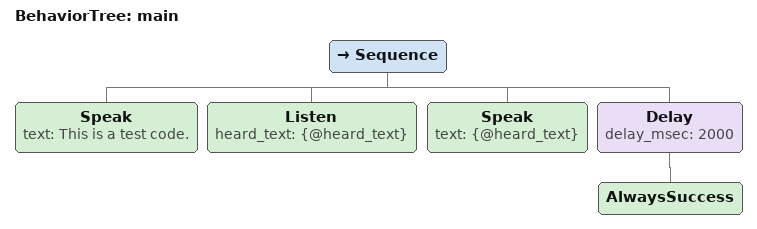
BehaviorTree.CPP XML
<?xml version="1.0" encoding="UTF-8"?>
<root BTCPP_format="4">
    <BehaviorTree ID="main">
      <Sequence>
<!-- #Scene 1. 손님 감지 및 이동 (Start) -->

            <Speak text="This is a test code."/>
            <Listen heard_text="{@heard_text}"/>
            <Speak text="{@heard_text}"/>
            <Delay delay_msec="2000">
                <AlwaysSuccess/>
            </Delay>

        </Sequence>
    </BehaviorTree>
</root>
